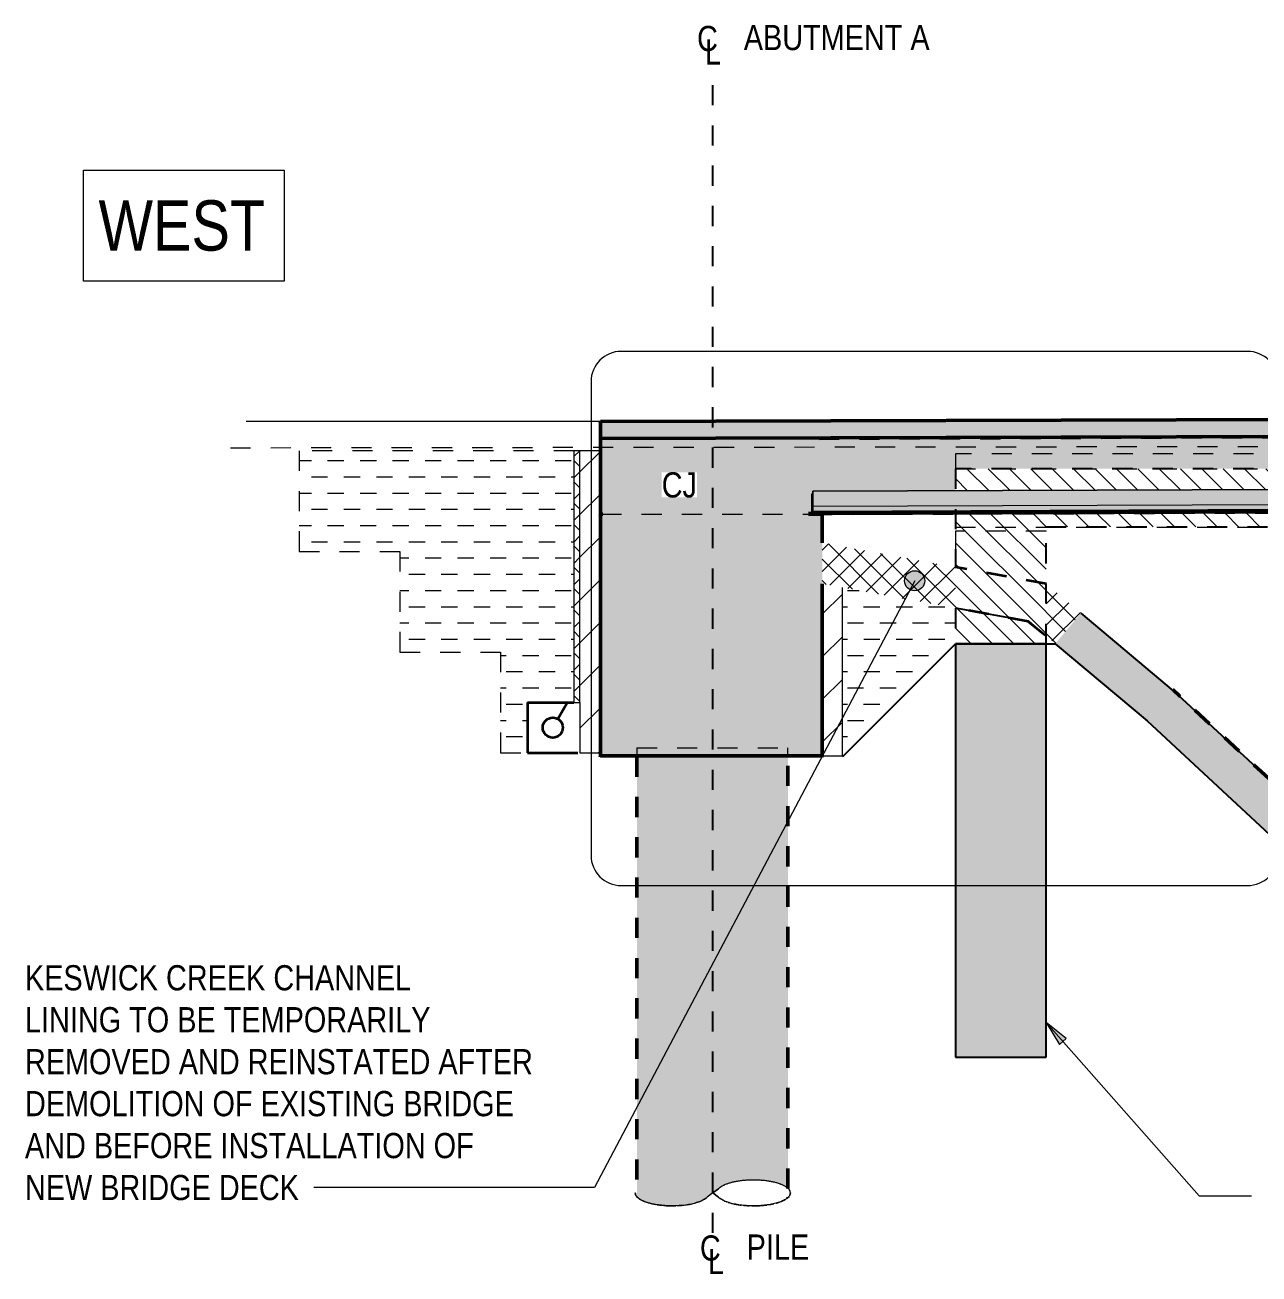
# Model space of a CAD drawing. Header units: metres. Extents: x 562 to 635, y 3 to 1699.
# Drawn here: x 602.63 to 608.75, y 15.26 to 21.47 of the extents above; entities that cross this region are included whole.
import ezdxf

# ---------------------------------------------------------------- set-up
doc = ezdxf.new("R2010")
doc.units = ezdxf.units.M
for name, pattern in [('JacobsCenter', [0.015, 0.009, -0.0015, 0.003, -0.0015]), ('JacobsDash', [0.0045, 0.003, -0.0015]), ('JacobsDemolished', [0.0045, 0.003, -0.0015])]:
    doc.linetypes.add(name, pattern=pattern)
for name, color, linetype, lineweight in [('BRIDGE-ABUTMENT-CONC', 7, 'Continuous', 50), ('D-BDGE', 7, 'Continuous', 13), ('D-BDGE-18-SOLID', 7, 'Continuous', 9), ('D-BDGE-FLOOR', 7, 'Continuous', 50), ('D-BDGE-FLOOR-HID', 7, 'JacobsDash', 18), ('D-BDGE-FLOOR-PAT', 7, 'Continuous', 50), ('D-BDGE-FNDN', 7, 'Continuous', 50), ('D-BDGE-FNDN-LINES-18-HID', 7, 'JacobsDash', 18), ('D-BDGE-FNDN-PILE-CONC', 7, 'Continuous', 50), ('D-BDGE-LINE', 7, 'Continuous', 9), ('D-ENHA-GEN-ANNO-SYMB', 7, 'Continuous', 9), ('D-ENHA-GEN-LINE', 7, 'Continuous', 9), ('D-ENHA-TEXT', 7, 'Continuous', 9)]:
    doc.layers.add(name, color=color, linetype=linetype, lineweight=lineweight)
for name, color, linetype, lineweight, true_color in [('BRIDGE-FRAMING-LINE-18-HID', 7, 'Continuous', 13, 0x8c8cc6), ('D-BDGE-DECK', 7, 'Continuous', 13, 0x8c8cc6), ('D-BDGE-FRAMING', 7, 'Continuous', 13, 0x8c8cc6), ('D-BDGE-INT-WALL', 7, 'Continuous', 13, 0x8c8cc6)]:
    doc.layers.add(name, color=color, linetype=linetype, lineweight=lineweight, true_color=true_color)
doc.styles.add('Arial Narrow_1', font='ARIALN.TTF', dxfattribs={"height": 0.25})
doc.styles.add('Arial Narrow_5', font='ARIALN.TTF', dxfattribs={"height": 0.125})
pattern_1 = [(0, (609.53152, 18.093), (0.08064, 0.08064), [0.08064, -0.08064])]
pattern_2 = [(45, (609.53152, 18.093), (-0.106066, 0.106066), [])]
pattern_3 = [(45, (609.53152, 18.093), (-0.053033, 0.053033), []), (135, (609.53152, 18.093), (-0.053033, -0.053033), [])]
pattern_4 = [(135, (609.53152, 18.093), (-0.053033, -0.053033), [])]

# ---------------------------------------------------------------- blocks, each defined once
blk = doc.blocks.new('Roofs 3 - Roofs 3-4999916-DRG-2871021 - SECTION 3 Copy 1')
at = {"layer": 'D-BDGE-DECK', "color": 8, "linetype": 'JacobsDemolished', "lineweight": 18, "true_color": 0x808080}
for p, q in [((578.0086, 19.3359), (578.0086, 19.262)), ((583.4889, 19.3356), (578.0086, 19.3359)), ((583.4889, 19.262), (583.4889, 19.3356)), ((578.0086, 19.262), (583.4889, 19.262))]:
    blk.add_line(p, q, dxfattribs=at)
blk = doc.blocks.new('Structural Framing 2 - Structural Framing 2-5589929-DRG-2871021 - SECTION 3 Copy 1')
at = {"layer": 'D-BDGE-FRAMING', "color": 7, "linetype": 'JacobsDemolished', "lineweight": 50}
for p, q in [((579.0876, 18.1655), (579.0865, 18.1643)), ((580.5906, 16.7714), (579.0876, 18.1655)), ((579.0884, 18.1627), (579.0876, 18.1655)), ((583.5736, 18.159), (582.8613, 17.5251)), ((578.9528, 18.0147), (578.9525, 18.0156)), ((583.7169, 18.0136), (583.7158, 18.0177)), ((583.0384, 17.415), (583.4884, 17.8154)), ((582.3353, 17.0571), (582.0034, 16.7617)), ((580.8301, 16.7547), (580.5906, 16.7714)), ((580.5914, 16.7687), (580.5906, 16.7714)), ((581.7749, 16.7403), (580.8301, 16.7547)), ((580.8308, 16.7519), (580.8301, 16.7547)), ((582.0034, 16.7617), (581.7749, 16.7403)), ((582.0042, 16.759), (582.0034, 16.7617)), ((581.7757, 16.7375), (581.7749, 16.7403)), ((580.5075, 16.5727), (580.5071, 16.5741)), ((582.0886, 16.5646), (582.0882, 16.566)), ((580.8228, 16.5506), (580.8223, 16.552)), ((581.784, 16.536), (581.7836, 16.5374))]:
    blk.add_line(p, q, dxfattribs=at)
blk = doc.blocks.new('01_SFO_FRP_Pile_CastInPlace_CS - CAST-IN-PLACE PILE - 0750-7668704-DRG-2871021 - SECTION 3 Copy 1')
at = {"layer": 'D-BDGE-FNDN', "linetype": 'JacobsDash', "lineweight": 18, "true_color": 0xe1e1e1}
h = blk.add_hatch(color=254, dxfattribs=at)
h.paths.add_polyline_path([(576.6058, 15.6013), (576.6379, 15.6025), (576.6752, 15.6067), (576.6979, 15.6106), (576.7239, 15.6172), (576.7462, 15.6254), (576.764, 15.6348), (576.7769, 15.6452), (576.8506, 15.6993), (576.8774, 15.711), (576.9113, 15.7203), (576.9504, 15.7265), (576.9926, 15.7294), (577.0356, 15.7288), (577.0769, 15.7246), (577.1144, 15.7172), (577.1459, 15.707), (577.1698, 15.6945), (577.1776, 15.687), (577.1776, 17.8311), (577.1721, 17.8317), (577.1279, 17.8329), (577.0444, 17.8339), (576.8687, 17.8348), (576.6752, 17.8346), (576.516, 17.8335), (576.4336, 17.8317), (576.4276, 17.8311), (576.4276, 15.6475), (576.4309, 15.6433), (576.4446, 15.6331), (576.4633, 15.6239), (576.4864, 15.6159), (576.516, 15.6091), (576.5423, 15.6049), (576.5739, 15.6021)])
h.paths.add_polyline_path([(577.0842, 15.6076), (577.1005, 15.6106), (577.0939, 15.6095), (577.0905, 15.6089)])
h.paths.add_polyline_path([(577.1181, 15.6148), (577.1279, 15.6176), (577.1216, 15.6159)])
h.paths.add_polyline_path([(576.8726, 15.6219), (576.8553, 15.6295), (576.863, 15.6254), (576.8687, 15.6233)])
h.paths.add_polyline_path([(576.8487, 15.633), (576.8323, 15.6452), (576.8452, 15.6348)])
h.paths.add_polyline_path([(577.1725, 15.639), (577.1776, 15.6428), (577.1776, 15.6438), (577.1733, 15.6397)])
at = {"layer": 'D-BDGE-FNDN-LINES-18-HID', "color": 252, "true_color": 0x888888}
for p, q in [((576.4276, 17.8757), (576.4276, 17.8321)), ((576.4276, 17.8757), (577.1776, 17.8757)), ((577.1776, 17.8321), (577.1776, 17.8757))]:
    blk.add_line(p, q, dxfattribs=at)
at = {"layer": 'D-BDGE-FNDN-PILE-CONC', "color": 252, "linetype": 'JacobsDash', "true_color": 0x888888}
for p, q in [((576.4276, 17.832), (576.4276, 15.6475)), ((577.1776, 15.687), (577.1776, 17.8321)), ((577.1776, 15.6428), (577.1776, 15.6438))]:
    blk.add_line(p, q, dxfattribs=at)
blk = doc.blocks.new('07_STR_DPS_PermadecPanel - 07_STR_DPS_PermadecPanel-V2-DRG-2871021 - SECTION 3 Copy 1')
at = {"layer": 'BRIDGE-FRAMING-LINE-18-HID', "color": 7, "linetype": 'JacobsDash'}
for p, q in [((577.296, 19.0395), (577.2957, 19.1325)), ((577.3012, 19.1336), (577.296, 19.1335)), ((577.2962, 19.0405), (577.296, 19.1335)), ((584.1963, 19.0618), (577.2964, 19.041)), ((581.9476, 19.049), (577.2964, 19.035)), ((584.1964, 19.0558), (581.9532, 19.049)), ((584.1964, 19.0558), (584.1959, 19.054)), ((584.1962, 19.0788), (584.1962, 19.0618)), ((584.1963, 19.0618), (584.1964, 19.0558)), ((577.296, 19.0394), (577.2959, 19.0391)), ((577.2959, 19.0331), (577.2964, 19.035)), ((577.2962, 19.0404), (577.296, 19.0395)), ((577.296, 19.0395), (577.296, 19.0394)), ((577.2963, 19.0408), (577.2962, 19.0405)), ((577.2962, 19.0405), (577.2962, 19.0404)), ((577.2964, 19.035), (577.2964, 19.041))]:
    blk.add_line(p, q, dxfattribs=at)
blk = doc.blocks.new('07_STR_DPS_PermadecPanel - 07_STR_DPS_PermadecPanel-5973124-DRG-2871021 - SECTION 3 Copy 1')
at = {"layer": 'D-BDGE-FRAMING', "linetype": 'JacobsDash', "true_color": 0xc0c0c0}
for points in [[(577.2977, 19.0464), (584.1977, 19.0677), (584.1977, 19.0788), (577.3012, 19.0518), (577.3012, 19.1395), (577.2974, 19.1394), (577.2977, 19.0617)], [(577.2977, 19.0402), (583.1517, 19.0585), (577.2978, 19.0408)], [(577.2977, 19.0463), (577.2977, 19.0464), (577.2977, 19.0464)], [(577.2978, 19.0409), (584.1978, 19.0617), (584.1977, 19.0677), (577.2978, 19.0464)]]:
    blk.add_hatch(color=9, dxfattribs=at).paths.add_polyline_path(points)
at = {"layer": 'BRIDGE-FRAMING-LINE-18-HID', "color": 7, "linetype": 'JacobsDash'}
for p, q in [((577.2965, 19.0415), (577.2962, 19.1345)), ((577.2967, 19.0425), (577.2965, 19.1355)), ((577.297, 19.0435), (577.2967, 19.1365)), ((577.2972, 19.0445), (577.297, 19.1374)), ((577.2975, 19.0454), (577.2972, 19.1384)), ((577.2964, 19.0349), (581.9413, 19.0489)), ((577.297, 19.0434), (577.2967, 19.0425)), ((577.2972, 19.0444), (577.297, 19.0435)), ((577.297, 19.0434), (577.297, 19.0434)), ((577.2975, 19.0453), (577.2972, 19.0445)), ((577.2978, 19.0445), (577.2972, 19.0445)), ((577.2972, 19.0444), (577.2972, 19.0444)), ((577.2978, 19.0444), (577.2972, 19.0444)), ((577.2977, 19.0463), (577.2975, 19.0454)), ((577.2975, 19.0454), (577.2975, 19.0453)), ((577.2977, 19.0464), (577.2977, 19.0463)), ((581.947, 19.0489), (584.1964, 19.0557)), ((584.1978, 19.0617), (584.1964, 19.0557)), ((577.2965, 19.0414), (577.2964, 19.0409)), ((577.2964, 19.0409), (577.2964, 19.0349)), ((577.2964, 19.0349), (577.2977, 19.0402)), ((577.2967, 19.0424), (577.2965, 19.0415)), ((577.2965, 19.0414), (577.2965, 19.0414)), ((577.2967, 19.0424), (577.2967, 19.0424))]:
    blk.add_line(p, q, dxfattribs=at)
at = {"layer": 'D-BDGE-FRAMING', "color": 7}
for p, q in [((577.3012, 19.1395), (577.2974, 19.1394)), ((577.2977, 19.0464), (577.2974, 19.1394)), ((577.2978, 19.0467), (577.2977, 19.0464)), ((584.1978, 19.0677), (577.2978, 19.0469)), ((584.1978, 19.0617), (577.2978, 19.0409)), ((577.2978, 19.0409), (577.2978, 19.0469)), ((584.1977, 19.0788), (584.1977, 19.0677)), ((584.1978, 19.0677), (584.1978, 19.0617)), ((577.2977, 19.0402), (577.2978, 19.0409))]:
    blk.add_line(p, q, dxfattribs=at)
blk = doc.blocks.new('SC_DET_BREAK LINE - Pipe Break-7426284-DRG-2871021 - SECTION 3 Copy 1')
at = {"layer": 'D-BDGE-LINE', "lineweight": 13}
for p, q in [((576.8046, 15.6654), (576.7769, 15.6452)), ((576.8046, 15.6654), (576.7769, 15.6452)), ((576.8323, 15.6856), (576.8046, 15.6654)), ((576.8046, 15.6654), (576.8323, 15.6856)), ((576.8323, 15.6452), (576.8046, 15.6654)), ((576.8046, 15.6654), (576.8323, 15.6452))]:
    blk.add_line(p, q, dxfattribs=at)
for centre, start_param, end_param in [((577.0063, 15.6654), 2.47074, 2.547873), ((577.0063, 15.6654), 2.18791, 2.269078), ((577.0063, 15.6654), 1.91455, 1.970608), ((577.0063, 15.6654), 1.293734, 1.359044), ((577.0063, 15.6654), 1.006229, 1.080831), ((577.0063, 15.6654), 0.73005, 0.782075), ((577.0063, 15.6654), 0.405267, 0.454525), ((576.6029, 15.6654), 3.141593, 3.393004), ((576.6029, 15.6654), 3.44732, 3.69373), ((576.6029, 15.6654), 5.708488, 5.961804), ((577.0063, 15.6654), 5.864559, 5.877918), ((577.0063, 15.6654), 0.095087, 0.183407), ((577.0063, 15.6654), 6.099778, 6.124648), ((577.0063, 15.6654), 6.158599, 6.188098), ((576.6029, 15.6654), 3.731369, 3.964877), ((576.6029, 15.6654), 3.997922, 4.25149), ((576.6029, 15.6654), 4.292817, 4.81233), ((576.6029, 15.6654), 4.850424, 5.10745), ((576.6029, 15.6654), 5.134084, 5.376522), ((576.6029, 15.6654), 5.407589, 5.65766), ((577.0063, 15.6654), 3.777154, 3.812445), ((577.0063, 15.6654), 4.014107, 4.039078), ((577.0063, 15.6654), 4.080543, 4.095275), ((577.0063, 15.6654), 4.312577, 4.368635), ((577.0063, 15.6654), 4.924141, 4.930285), ((577.0063, 15.6654), 4.967906, 4.989451), ((577.0063, 15.6654), 5.202354, 5.240808), ((577.0063, 15.6654), 5.253485, 5.276956), ((577.0063, 15.6654), 5.501111, 5.518906)]:
    blk.add_ellipse(centre, major_axis=(0.1833, 0), ratio=0.349427, start_param=start_param, end_param=end_param, dxfattribs=at)
for points, knots in [([(577.1896, 15.6654), (577.1896, 15.6679), (577.1888, 15.6729), (577.185, 15.6804), (577.1798, 15.6864), (577.1744, 15.6911), (577.1698, 15.6945), (577.1647, 15.6978), (577.159, 15.701), (577.1527, 15.7041), (577.146, 15.707), (577.1388, 15.7098), (577.1311, 15.7125), (577.1229, 15.715), (577.1145, 15.7173), (577.1056, 15.7194), (577.0963, 15.7213), (577.0867, 15.7231), (577.077, 15.7247), (577.067, 15.726), (577.0566, 15.7271), (577.0461, 15.7281), (577.0356, 15.7288), (577.025, 15.7293), (577.0142, 15.7295), (577.0033, 15.7296), (576.9926, 15.7294), (576.982, 15.729), (576.9713, 15.7284), (576.9607, 15.7276), (576.9504, 15.7266), (576.9403, 15.7253), (576.9303, 15.7238), (576.9206, 15.7222), (576.9112, 15.7203), (576.9022, 15.7183), (576.8935, 15.716), (576.8852, 15.7136), (576.8773, 15.7111), (576.8699, 15.7083), (576.8606, 15.7045), (576.8502, 15.6993), (576.84, 15.6928), (576.8347, 15.6881), (576.8323, 15.6856)], [0.5, 0.5, 0.5, 0.5, 0.5208333, 0.5416667, 0.5625, 0.5729167, 0.5833333, 0.59375, 0.6041667, 0.6145833, 0.625, 0.6354167, 0.6458333, 0.65625, 0.6666667, 0.6770833, 0.6875, 0.6979167, 0.7083333, 0.71875, 0.7291667, 0.7395833, 0.75, 0.7604167, 0.7708333, 0.78125, 0.7916667, 0.8020833, 0.8125, 0.8229167, 0.8333333, 0.84375, 0.8541667, 0.8645833, 0.875, 0.8854167, 0.8958333, 0.90625, 0.9166667, 0.9270833, 0.9375, 0.9583333, 0.9791667, 1, 1, 1, 1]), ([(576.7769, 15.6452), (576.7734, 15.6416), (576.7649, 15.6347), (576.7469, 15.6252), (576.7245, 15.617), (576.6897, 15.608), (576.6386, 15.6011), (576.5839, 15.6008), (576.542, 15.6046), (576.5075, 15.61), (576.4728, 15.6192), (576.4428, 15.6327), (576.4271, 15.6459), (576.4207, 15.6569), (576.4196, 15.6626), (576.4196, 15.6654)], [0, 0, 0, 0, 0.0625, 0.125, 0.1875, 0.25, 0.375, 0.5, 0.5625, 0.625, 0.71875, 0.8125, 0.90625, 0.953125, 1, 1, 1, 1]), ([(577.1896, 15.6654), (577.1896, 15.6616), (577.1877, 15.6542), (577.1792, 15.6432), (577.1654, 15.6329), (577.1466, 15.6236), (577.1235, 15.6157), (577.0968, 15.6093), (577.0672, 15.6046), (577.0253, 15.6008), (576.9815, 15.6011), (576.94, 15.6053), (576.9108, 15.6103), (576.8847, 15.617), (576.8623, 15.6252), (576.8443, 15.6347), (576.8358, 15.6416), (576.8323, 15.6452)], [0, 0, 0, 0, 0.0625, 0.125, 0.1875, 0.25, 0.3125, 0.375, 0.4375, 0.5, 0.625, 0.6875, 0.75, 0.8125, 0.875, 0.9375, 1, 1, 1, 1]), ([(576.8323, 15.6452), (576.8347, 15.6427), (576.8395, 15.6385), (576.8454, 15.6346), (576.8483, 15.6329)], [0, 0, 0, 0, 0.02083333, 0.03733926, 0.03733926, 0.03733926, 0.03733926]), ([(577.1459, 15.6238), (577.1482, 15.6248), (577.1527, 15.6267), (577.1601, 15.6304), (577.1649, 15.6331), (577.1675, 15.6349)], [0.375, 0.375, 0.375, 0.375, 0.38541667, 0.39583333, 0.41202908, 0.41202908, 0.41202908, 0.41202908]), ([(577.1732, 15.6389), (577.1736, 15.6391), (577.1754, 15.6406), (577.1788, 15.6436), (577.1814, 15.6463), (577.1826, 15.6478)], [0.42439008, 0.42439008, 0.42439008, 0.42439008, 0.42708333, 0.4375, 0.45076507, 0.45076507, 0.45076507, 0.45076507]), ([(577.1856, 15.6521), (577.1868, 15.654), (577.1889, 15.6584), (577.1896, 15.6629), (577.1896, 15.6654)], [0.46288897, 0.46288897, 0.46288897, 0.46288897, 0.47916667, 0.5, 0.5, 0.5, 0.5]), ([(576.8547, 15.6294), (576.8573, 15.628), (576.8622, 15.6257), (576.8683, 15.6232), (576.8714, 15.622), (576.8721, 15.6217)], [0.04892704, 0.04892704, 0.04892704, 0.04892704, 0.0625, 0.07291667, 0.07591377, 0.07591377, 0.07591377, 0.07591377]), ([(576.8807, 15.6187), (576.8822, 15.6182), (576.8864, 15.6169), (576.8935, 15.6148), (576.9022, 15.6125), (576.9082, 15.6112), (576.9113, 15.6105)], [0.08783256, 0.08783256, 0.08783256, 0.08783256, 0.09375, 0.10416667, 0.11458333, 0.125, 0.125, 0.125, 0.125]), ([(576.9113, 15.6105), (576.9144, 15.6099), (576.9206, 15.6087), (576.9303, 15.607), (576.9388, 15.6057), (576.944, 15.6051), (576.9458, 15.6048)], [0.125, 0.125, 0.125, 0.125, 0.13541667, 0.14583333, 0.15625, 0.16195855, 0.16195855, 0.16195855, 0.16195855]), ([(576.9582, 15.6035), (576.9591, 15.6034), (576.9634, 15.603), (576.9713, 15.6024), (576.9792, 15.6019), (576.9836, 15.6017), (576.9845, 15.6017)], [0.1745463, 0.1745463, 0.1745463, 0.1745463, 0.17708333, 0.1875, 0.19791667, 0.20037924, 0.20037924, 0.20037924, 0.20037924]), ([(576.9976, 15.6013), (576.9995, 15.6013), (577.005, 15.6012), (577.0142, 15.6013), (577.025, 15.6015), (577.0321, 15.6019), (577.0356, 15.6021)], [0.21314486, 0.21314486, 0.21314486, 0.21314486, 0.21875, 0.22916667, 0.23958333, 0.25, 0.25, 0.25, 0.25]), ([(577.0356, 15.6021), (577.0391, 15.6023), (577.0461, 15.6027), (577.0566, 15.6037), (577.0654, 15.6046), (577.0705, 15.6053), (577.0723, 15.6055)], [0.25, 0.25, 0.25, 0.25, 0.26041667, 0.27083333, 0.28125, 0.28683706, 0.28683706, 0.28683706, 0.28683706]), ([(577.0845, 15.6074), (577.0853, 15.6075), (577.0892, 15.6082), (577.0963, 15.6095), (577.1032, 15.6109), (577.1069, 15.6118), (577.1076, 15.6119)], [0.29972972, 0.29972972, 0.29972972, 0.29972972, 0.30208333, 0.3125, 0.32291667, 0.32532022, 0.32532022, 0.32532022, 0.32532022]), ([(577.1184, 15.6146), (577.1199, 15.615), (577.1242, 15.6162), (577.1311, 15.6184), (577.1388, 15.621), (577.1436, 15.6229), (577.1459, 15.6238)], [0.33816864, 0.33816864, 0.33816864, 0.33816864, 0.34375, 0.35416667, 0.36458333, 0.375, 0.375, 0.375, 0.375])]:
    blk.add_open_spline(points, degree=3, knots=knots, dxfattribs=at)
blk = doc.blocks.new('CS_Annot_Centreline Symbol1 - CS_Annot_Centreline Symbol-5309845-DRG-2871021 - SECTION 3 Copy 1')
at = {"layer": 'D-ENHA-GEN-LINE', "char_height": 0.125, "attachment_point": 1, "style": 'Arial Narrow_5'}
for s, insert, width in [('C  ', (576.7264, 21.4612), 0.220464), ('L', (576.7655, 21.3945), 0.096203)]:
    blk.add_mtext(s, dxfattribs=dict(at, insert=insert, width=width))

msp = doc.modelspace()

# ---------------------------------------------------------------- hatches: boundary and pattern name
at = {"layer": 'BRIDGE-ABUTMENT-CONC', "true_color": 0xc0c0c0}
for points in [[(605.4842, 17.8368), (606.5842, 17.8368), (606.5842, 19.0369), (606.5158, 19.0369), (606.5158, 19.0219), (605.4958, 19.0219), (605.4958, 19.0368), (605.4877, 19.0368), (605.4877, 18.1014), (605.4842, 18.1014)], [(605.4824, 17.8296), (605.4842, 17.8378), (605.4842, 18.1014), (605.4824, 18.1014), (605.4824, 17.8368)], [(605.4824, 17.8296), (605.6641, 17.8296), (605.6642, 17.8311), (605.6701, 17.8317), (605.715, 17.8329), (605.799, 17.8339), (605.9752, 17.8348), (606.1685, 17.8346), (606.3272, 17.8335), (606.3919, 17.8324), (606.4141, 17.8311), (606.4141, 17.8296), (606.5824, 17.8296), (606.5842, 17.8368), (605.4842, 17.8367)]]:
    msp.add_hatch(color=9, dxfattribs=at).paths.add_polyline_path(points)
at = {"layer": 'D-BDGE-FLOOR', "true_color": 0xe1e1e1}
msp.add_hatch(color=254, dxfattribs=at).paths.add_polyline_path([(605.4824, 19.4047), (605.4841, 19.4119), (605.4841, 19.4963), (605.4824, 19.4897), (605.4824, 19.4119)])
at = {"layer": 'D-BDGE-FLOOR', "true_color": 0xc0c0c0}
msp.add_hatch(color=9, dxfattribs=at).paths.add_polyline_path([(605.4839, 19.3514), (605.4842, 19.3514), (605.4841, 19.4113), (605.4824, 19.4047), (605.4824, 19.3514)])
at = {"layer": 'D-BDGE-FLOOR-PAT', "true_color": 0xc0c0c0}
h = msp.add_hatch(color=9, dxfattribs=at)
h.paths.add_polyline_path([(605.4877, 19.0369), (605.4958, 19.0369), (605.4958, 19.0543), (606.5158, 19.0543), (606.5158, 19.04), (606.5342, 19.0402), (606.5342, 19.1394), (606.5377, 19.1395), (606.5377, 19.1501), (607.2451, 19.1526), (607.2451, 19.262), (612.7243, 19.262), (612.7243, 19.1722), (613.4372, 19.1747), (613.4372, 19.1051), (614.4687, 19.1051), (614.4687, 19.064), (614.4842, 19.0641), (614.4842, 19.4389), (605.4842, 19.4118), (605.4842, 19.3514), (605.4877, 19.3514)])
h.paths.add_polyline_path([(613.4343, 19.0638), (613.4372, 19.0641), (613.4372, 19.0789), (613.4342, 19.0788), (613.4343, 19.0639)])
msp.add_hatch(color=9, dxfattribs=at).paths.add_polyline_path([(606.5842, 19.033), (607.2451, 19.035), (607.2451, 19.0422), (606.5158, 19.04), (606.5158, 19.0369), (606.5842, 19.0369), (606.5842, 19.0343)])
at = {"layer": 'D-BDGE-LINE', "true_color": 0xd8d8d8}
msp.add_hatch(color=254, dxfattribs=at).paths.add_polyline_path([(605.4841, 19.4118), (614.4842, 19.4391), (614.4842, 19.5239), (605.4841, 19.4963), (605.4841, 19.4119)])
at = {"layer": 'D-BDGE-LINE'}
h = msp.add_hatch(dxfattribs=at)
h.set_pattern_fill('FP_4', color=256, style=0, pattern_type=2)
h.set_pattern_definition(pattern_1)
h.paths.add_polyline_path([(604.9877, 17.8514), (605.1216, 17.8514), (605.1216, 18.1014), (605.3516, 18.1014), (605.3516, 19.3514), (603.9877, 19.3514), (603.9877, 18.8514), (604.4877, 18.8514), (604.4877, 18.3514), (604.9877, 18.3514), (604.9877, 18.1014)])
h.paths.add_polyline_path([(605.4824, 18.1014), (605.4824, 19.3514), (605.4816, 19.3514), (605.4816, 18.1014)])
h = msp.add_hatch(dxfattribs=at)
h.set_pattern_fill('FP_2', color=256, style=0, pattern_type=2)
h.set_pattern_definition(pattern_3)
h.paths.add_polyline_path([(605.3516, 18.1014), (605.3816, 18.1014), (605.3816, 19.3514), (605.3516, 19.3514), (605.3516, 18.1695)])
h = msp.add_hatch(dxfattribs=at)
h.set_pattern_fill('FP_5', color=256, style=0, pattern_type=2)
h.set_pattern_definition(pattern_2)
h.paths.add_polyline_path([(605.4816, 17.8514), (605.4816, 19.0368), (605.3816, 19.0368), (605.3816, 17.8514)])
h.paths.add_polyline_path([(605.4816, 19.0368), (605.4816, 19.3514), (605.3816, 19.3514), (605.3816, 19.0368)])
h = msp.add_hatch(dxfattribs=at)
h.set_pattern_fill('FP_4', color=256, style=0, pattern_type=2)
h.set_pattern_definition(pattern_1)
h.paths.add_polyline_path([(605.4824, 18.1014), (605.4877, 18.1014), (605.4877, 19.3514), (605.4824, 19.3514), (605.4824, 18.1041)])
h = msp.add_hatch(dxfattribs=at)
h.set_pattern_fill('FP_6', color=256, style=0, pattern_type=2)
h.set_pattern_definition(pattern_4)
h.paths.add_polyline_path([(607.2451, 19.035), (612.7243, 19.0518), (612.7243, 19.059), (607.2451, 19.0422), (607.2451, 19.0369)])
h.paths.add_polyline_path([(607.2451, 19.1526), (612.7243, 19.1722), (612.7243, 19.262), (607.2451, 19.262), (607.2451, 19.1602)])
at = {"layer": 'D-BDGE-LINE', "true_color": 0x00ff00}
msp.add_hatch(color=3, dxfattribs=at).paths.add_polyline_path([(606.5377, 19.0518), (613.4372, 19.0789), (613.4372, 19.1747), (606.5377, 19.1501), (606.5377, 19.0617)])
at = {"layer": 'D-BDGE-LINE', "true_color": 0xc0c0c0}
for points in [[(606.0252, 19.0219), (606.5158, 19.0219), (606.5158, 19.0543), (605.4958, 19.0543), (605.4958, 19.0219)], [(611.0201, 16.5374), (611.3247, 16.566), (612.2341, 17.3738), (612.0951, 17.5281), (611.2407, 16.759), (611.0123, 16.7375), (610.0589, 16.7525), (609.8279, 16.7687), (608.3286, 18.1596), (607.8688, 18.5455), (607.7403, 18.3922), (608.1964, 18.0095), (609.7436, 16.5741), (610.0674, 16.5519), (611.0123, 16.5375)]]:
    msp.add_hatch(color=9, dxfattribs=at).paths.add_polyline_path(points)
at = {"layer": 'D-BDGE-LINE'}
h = msp.add_hatch(dxfattribs=at)
h.set_pattern_fill('FP_6', color=256, style=0, pattern_type=2)
h.set_pattern_definition(pattern_4)
h.paths.add_polyline_path([(612.2749, 17.4092), (612.7243, 17.8138), (612.7243, 19.0516), (607.2451, 19.0349), (607.2454, 18.3922), (607.6951, 18.3922), (607.6951, 18.9738), (612.2749, 18.9738), (612.2749, 17.4105)])
at = {"layer": 'D-BDGE-LINE', "true_color": 0x888888}
h = msp.add_hatch(dxfattribs=at)
h.set_pattern_fill('FP_2', color=252, style=0, pattern_type=2)
h.set_pattern_definition(pattern_3)
h.paths.add_polyline_path([(607.7402, 18.3923), (607.8688, 18.5455), (607.6966, 18.6899), (607.6966, 18.4312)])
h.paths.add_polyline_path([(607.2451, 18.5701), (607.2451, 18.7734), (606.5842, 18.8943), (606.5843, 18.6909), (606.8206, 18.6477)])
at = {"layer": 'D-BDGE-LINE'}
h = msp.add_hatch(dxfattribs=at)
h.set_pattern_fill('FP_5', color=256, style=0, pattern_type=2)
h.set_pattern_definition(pattern_2)
h.paths.add_polyline_path([(606.5843, 17.8364), (606.6843, 17.8364), (606.6843, 18.6727), (606.5843, 18.6909), (606.5843, 18.5533)])
h = msp.add_hatch(dxfattribs=at)
h.set_pattern_fill('FP_4', color=256, style=0, pattern_type=2)
h.set_pattern_definition(pattern_1)
h.paths.add_polyline_path([(606.6894, 17.8364), (607.2451, 18.3922), (607.2451, 18.5701), (606.6843, 18.6727), (606.6843, 17.8364)])
h.paths.add_polyline_path([(607.6951, 18.3922), (607.7402, 18.3923), (607.6951, 18.4325), (607.6951, 18.3923)])
at = {"layer": 'D-BDGE-LINE', "true_color": 0xc0c0c0}
h = msp.add_hatch(color=9, dxfattribs=at)
h.paths.add_polyline_path([(607.2451, 16.34), (607.6951, 16.34), (607.6951, 18.3922), (607.2451, 18.3922)])
h.paths.add_polyline_path([(612.7243, 16.34), (612.7243, 17.3738), (612.2749, 17.3738), (612.2749, 16.34)])
at = {"layer": 'D-ENHA-TEXT'}
h = msp.add_hatch(color=256, dxfattribs=at)
edge = h.paths.add_edge_path()
edge.add_arc((607.0431, 18.7057), 0.05, 0, 360)
msp.add_hatch(color=256, dxfattribs=at).paths.add_polyline_path([(607.6958, 16.5113), (607.762, 16.403), (607.795, 16.4322)])

# ---------------------------------------------------------------- linework, layer by layer
at = {"layer": 'BRIDGE-ABUTMENT-CONC'}
for p, q in [((605.4842, 19.0368), (605.4824, 19.0297)), ((605.4958, 19.0368), (605.4842, 19.0368)), ((605.4842, 19.0368), (605.4842, 17.8368)), ((606.5842, 19.0369), (606.5158, 19.0369)), ((606.5842, 18.8943), (606.5842, 19.0369)), ((606.5842, 17.8368), (606.5842, 18.691)), ((605.4824, 17.8296), (605.4842, 17.8368)), ((605.4842, 17.8368), (606.5842, 17.8368)), ((606.5842, 17.8368), (606.5824, 17.8296))]:
    msp.add_line(p, q, dxfattribs=at)
at = {"layer": 'BRIDGE-FRAMING-LINE-18-HID', "color": 8, "linetype": 'JacobsDemolished', "true_color": 0x808080}
for p, q in [((607.2452, 19.2619), (607.2463, 19.2601)), ((607.2451, 19.0546), (607.2451, 19.0424))]:
    msp.add_line(p, q, dxfattribs=at)
at = {"layer": 'BRIDGE-FRAMING-LINE-18-HID', "color": 7, "linetype": 'JacobsDash', "lineweight": 18}
msp.add_line((606.5824, 19.0297), (606.5841, 19.0367), dxfattribs=at)
at = {"layer": 'D-BDGE', "linetype": 'JacobsCenter', "lineweight": 25}
msp.add_line((606.0405, 15.4673), (606.0405, 21.2033), dxfattribs=at)
at = {"layer": 'D-BDGE', "color": 8, "lineweight": 18, "true_color": 0x808080}
msp.add_line((605.4842, 19.4968), (603.7242, 19.4968), dxfattribs=at)
at = {"layer": 'D-BDGE', "lineweight": 18}
for p, q in [((614.4842, 19.5239), (605.4841, 19.4968)), ((605.4841, 19.4968), (605.4841, 19.4118)), ((605.4841, 19.4118), (614.4842, 19.4389)), ((605.3816, 19.3514), (605.3516, 19.3514)), ((605.3516, 19.3514), (605.3516, 18.1014)), ((605.4816, 19.3514), (605.3816, 19.3514)), ((605.3816, 18.1014), (605.3816, 19.3514)), ((605.4816, 17.8514), (605.4816, 19.3514)), ((606.5377, 19.1501), (613.4372, 19.1747)), ((606.5377, 19.0518), (606.5377, 19.1501)), ((606.5377, 19.0768), (613.4372, 19.1014)), ((606.5843, 18.6909), (606.5843, 17.8364)), ((606.6843, 17.8364), (606.6843, 18.6727)), ((605.1216, 17.8514), (605.1216, 18.1014)), ((605.1216, 18.1014), (605.3516, 18.1014)), ((605.3516, 18.1014), (605.3816, 18.1014)), ((605.3816, 18.1014), (605.3816, 17.8514)), ((605.4816, 18.1014), (605.4877, 18.1014)), ((605.3816, 17.8514), (605.4816, 17.8514)), ((606.5843, 17.8364), (606.6843, 17.8364))]:
    msp.add_line(p, q, dxfattribs=at)
at = {"layer": 'D-BDGE', "color": 8, "linetype": 'JacobsDash', "lineweight": 18, "true_color": 0x808080}
msp.add_line((603.6466, 19.3663), (609.4866, 19.3738), dxfattribs=at)
at = {"layer": 'D-BDGE', "linetype": 'JacobsDash', "lineweight": 18}
for p, q in [((605.3516, 19.3514), (603.9877, 19.3514)), ((603.9877, 19.3514), (603.9877, 18.8514)), ((605.4877, 19.3514), (605.4816, 19.3514)), ((605.4877, 19.0369), (606.5877, 19.0369)), ((603.9877, 18.8514), (604.4877, 18.8514)), ((604.4877, 18.8514), (604.4877, 18.3514)), ((604.4877, 18.3514), (604.9877, 18.3514)), ((604.9877, 18.3514), (604.9877, 17.8514)), ((604.9877, 17.8514), (605.1216, 17.8514))]:
    msp.add_line(p, q, dxfattribs=at)
at = {"layer": 'D-BDGE', "linetype": 'JacobsDash', "lineweight": 25}
for p, q in [((612.7243, 19.262), (607.2451, 19.262)), ((607.2451, 19.262), (607.2451, 18.7734)), ((607.6951, 18.3922), (607.6951, 18.9738)), ((607.6951, 18.9738), (612.2749, 18.9738)), ((607.2451, 18.5701), (607.2451, 18.3922))]:
    msp.add_line(p, q, dxfattribs=at)
at = {"layer": 'D-BDGE', "linetype": 'JacobsDash', "lineweight": 35}
for p, q in [((607.6951, 18.6912), (607.2451, 18.7734)), ((607.6951, 18.6912), (607.6966, 18.6899)), ((607.6071, 18.504), (607.2451, 18.5701)), ((607.6071, 18.504), (607.7402, 18.3923)), ((605.2716, 18.0197), (605.3416, 18.141))]:
    msp.add_line(p, q, dxfattribs=at)
at = {"layer": 'D-BDGE', "lineweight": 25}
for p, q in [((607.6121, 18.503), (607.2451, 18.5701)), ((607.6966, 18.4312), (607.6121, 18.503)), ((608.3286, 18.1596), (607.8688, 18.5455)), ((606.6894, 17.8364), (607.2451, 18.3921)), ((607.2451, 18.3921), (607.7425, 18.3923)), ((607.6951, 18.3922), (607.2451, 18.3922)), ((607.2451, 18.3922), (607.2451, 16.34)), ((607.6951, 16.34), (607.6951, 18.3922)), ((607.7402, 18.3923), (608.1964, 18.0095)), ((607.7425, 18.3923), (607.7412, 18.3934)), ((609.8279, 16.7687), (608.3286, 18.1596)), ((608.1964, 18.0095), (609.7436, 16.5741)), ((606.6843, 17.8364), (606.6894, 17.8364)), ((607.2451, 16.34), (607.6951, 16.34))]:
    msp.add_line(p, q, dxfattribs=at)
at = {"layer": 'D-BDGE', "lineweight": 35}
for p, q in [((605.1216, 18.1014), (605.3516, 18.1014)), ((605.1216, 18.1014), (605.1216, 17.8514)), ((605.1216, 17.8514), (605.3716, 17.8514))]:
    msp.add_line(p, q, dxfattribs=at)
msp.add_circle((605.2466, 17.9764), 0.05, dxfattribs=at)
at = {"layer": 'D-BDGE-18-SOLID'}
for p, q in [((613.4372, 19.1747), (606.5377, 19.1501)), ((606.5377, 19.1501), (606.5377, 19.0518)), ((606.5377, 19.0518), (613.4372, 19.0789))]:
    msp.add_line(p, q, dxfattribs=at)
at = {"layer": 'D-BDGE-FLOOR', "color": 252, "true_color": 0x888888}
for p, q in [((605.4842, 19.4969), (605.4824, 19.4897)), ((611.6301, 19.5155), (605.4842, 19.4969)), ((605.4842, 19.4969), (605.4842, 19.4119))]:
    msp.add_line(p, q, dxfattribs=at)
at = {"layer": 'D-BDGE-FLOOR'}
for p, q in [((611.5929, 19.4303), (605.4842, 19.4119)), ((605.4842, 19.4119), (605.4842, 19.0369)), ((606.5158, 19.04), (611.6301, 19.0555)), ((605.4842, 19.0369), (605.4958, 19.0369))]:
    msp.add_line(p, q, dxfattribs=at)
at = {"layer": 'D-BDGE-FLOOR-HID', "color": 252, "true_color": 0x888888}
for p, q in [((606.5686, 19.408), (611.2203, 19.4245)), ((605.4824, 19.4047), (605.4841, 19.4117))]:
    msp.add_line(p, q, dxfattribs=at)
at = {"layer": 'D-BDGE-FLOOR-HID'}
for p, q in [((605.4841, 19.4117), (605.4824, 19.4047)), ((605.4824, 19.0297), (605.4841, 19.0367))]:
    msp.add_line(p, q, dxfattribs=at)
at = {"layer": 'D-BDGE-FRAMING', "color": 8, "linetype": 'JacobsDemolished', "lineweight": 18, "true_color": 0x808080}
for p, q in [((607.2451, 19.262), (607.2451, 19.1526)), ((612.7254, 19.262), (607.2451, 19.262)), ((607.2451, 19.0423), (607.2451, 18.972)), ((607.2451, 18.972), (612.7254, 18.972))]:
    msp.add_line(p, q, dxfattribs=at)
at = {"layer": 'D-BDGE-FRAMING', "color": 8, "linetype": 'JacobsDemolished', "true_color": 0x808080}
msp.add_line((607.2463, 18.9701), (607.2451, 18.972), dxfattribs=at)
at = {"layer": 'D-BDGE-INT-WALL', "color": 8, "linetype": 'JacobsDemolished', "lineweight": 18, "true_color": 0x808080}
for p, q in [((607.6951, 18.9516), (607.2451, 18.9516)), ((607.2451, 18.9516), (607.2451, 18.7734)), ((607.6951, 18.3922), (607.6951, 18.9516)), ((607.2451, 18.5701), (607.2451, 18.3922))]:
    msp.add_line(p, q, dxfattribs=at)
at = {"layer": 'D-BDGE-INT-WALL', "color": 8, "linetype": 'JacobsDemolished', "true_color": 0x808080}
for p, q in [((607.2451, 18.9516), (607.2463, 18.9497)), ((607.6963, 18.9497), (607.6951, 18.9516)), ((607.6951, 16.34), (607.6963, 16.34))]:
    msp.add_line(p, q, dxfattribs=at)
at = {"layer": 'D-ENHA-GEN-ANNO-SYMB', "lineweight": 18}
for p, q in [((608.6956, 19.8449), (605.5864, 19.8449)), ((605.4364, 19.6949), (605.4364, 17.3419)), ((605.5864, 17.1919), (608.6956, 17.1919))]:
    msp.add_line(p, q, dxfattribs=at)
for centre, start, end in [((605.5864, 19.6949), 90, 180), ((608.6956, 19.6949), 0, 90), ((605.5864, 17.3419), 180, 270), ((608.6956, 17.3419), 270, 0)]:
    msp.add_arc(centre, 0.15, start, end, dxfattribs=at)
at = {"layer": 'D-ENHA-TEXT'}
for p, q in [((607.0431, 18.7057), (605.4532, 15.6923)), ((607.6958, 16.5113), (607.762, 16.403)), ((607.795, 16.4322), (607.6958, 16.5113)), ((607.6958, 16.5113), (608.4559, 15.6505)), ((607.762, 16.403), (607.795, 16.4322)), ((605.2855, 15.6923), (604.0607, 15.6923)), ((605.4532, 15.6923), (605.2855, 15.6923)), ((608.4559, 15.6505), (608.7149, 15.6505))]:
    msp.add_line(p, q, dxfattribs=at)
at = {"layer": 'D-ENHA-TEXT', "lineweight": 18, "flags": 128}
msp.add_lwpolyline([(602.9166, 20.7442), (603.9131, 20.7442), (603.9131, 20.1942), (602.9166, 20.1942)], close=True, dxfattribs=at)
at = {"layer": 'D-ENHA-TEXT'}
msp.add_circle((607.0431, 18.7057), 0.05, dxfattribs=at)

# ---------------------------------------------------------------- block references
at = {"layer": 'BRIDGE-FRAMING-LINE-18-HID', "color": 7, "linetype": 'JacobsDash'}
for name in ['07_STR_DPS_PermadecPanel - 07_STR_DPS_PermadecPanel-V2-DRG-2871021 - SECTION 3 Copy 1', '07_STR_DPS_PermadecPanel - 07_STR_DPS_PermadecPanel-5973124-DRG-2871021 - SECTION 3 Copy 1']:
    msp.add_blockref(name, (29.2365, 0), dxfattribs=at)
at = {"layer": 'D-BDGE-DECK', "color": 8, "linetype": 'JacobsDemolished', "true_color": 0x808080}
msp.add_blockref('Roofs 3 - Roofs 3-4999916-DRG-2871021 - SECTION 3 Copy 1', (29.2365, 0), dxfattribs=at)
at = {"layer": 'D-BDGE-FNDN-LINES-18-HID', "color": 252, "true_color": 0x888888}
msp.add_blockref('01_SFO_FRP_Pile_CastInPlace_CS - CAST-IN-PLACE PILE - 0750-7668704-DRG-2871021 - SECTION 3 Copy 1', (29.2365, 0), dxfattribs=at)
at = {"layer": 'D-BDGE-FRAMING', "color": 7, "linetype": 'JacobsDemolished', "lineweight": 50}
msp.add_blockref('Structural Framing 2 - Structural Framing 2-5589929-DRG-2871021 - SECTION 3 Copy 1', (29.2365, 0), dxfattribs=at)
at = {"layer": 'D-BDGE-LINE'}
msp.add_blockref('SC_DET_BREAK LINE - Pipe Break-7426284-DRG-2871021 - SECTION 3 Copy 1', (29.2365, 0), dxfattribs=at)
at = {"layer": 'D-ENHA-GEN-LINE'}
for p in [(29.2365, 0), (29.2506, -6.0066)]:
    msp.add_blockref('CS_Annot_Centreline Symbol1 - CS_Annot_Centreline Symbol-5309845-DRG-2871021 - SECTION 3 Copy 1', p, dxfattribs=at)

# ---------------------------------------------------------------- texts
at = {"layer": 'D-ENHA-GEN-LINE', "char_height": 0.125, "attachment_point": 1, "style": 'Arial Narrow_5', "bg_fill": 3, "box_fill_scale": 1, "bg_fill_color": 256, "bg_fill_true_color": 13158600, "bg_fill_transparency": 0}
for s, insert in [('ABUTMENT A', (606.1948, 21.4658)), ('PILE', (606.2088, 15.4592))]:
    msp.add_mtext(s, dxfattribs=dict(at, insert=insert))
at = {"layer": 'D-ENHA-TEXT', "char_height": 0.125, "attachment_point": 1, "style": 'Arial Narrow_5', "bg_fill": 3, "box_fill_scale": 1, "bg_fill_color": 256, "bg_fill_true_color": 13158600, "bg_fill_transparency": 0}
for s, insert in [('KESWICK CREEK CHANNEL', (602.6264, 16.7966)), ('LINING TO BE TEMPORARILY ', (602.6264, 16.5883)), ('REMOVED AND REINSTATED AFTER ', (602.6264, 16.3799)), ('DEMOLITION OF EXISTING BRIDGE ', (602.6264, 16.1716)), ('AND BEFORE INSTALLATION OF ', (602.6264, 15.9632)), ('NEW BRIDGE DECK', (602.6264, 15.7548))]:
    msp.add_mtext(s, dxfattribs=dict(at, insert=insert))

# ---------------------------------------------------------------- next in the draw order: texts
at = {"layer": 'D-ENHA-TEXT', "lineweight": 18, "insert": (602.9916, 20.5951), "char_height": 0.25, "attachment_point": 1, "style": 'Arial Narrow_1', "bg_fill": 3, "box_fill_scale": 1, "bg_fill_color": 256, "bg_fill_transparency": 0}
msp.add_mtext('WEST', dxfattribs=at)
at = {"layer": 'D-ENHA-TEXT', "insert": (605.7874, 19.2443), "char_height": 0.125, "attachment_point": 1, "style": 'Arial Narrow_5', "bg_fill": 3, "box_fill_scale": 1, "bg_fill_color": 256, "bg_fill_true_color": 13158600, "bg_fill_transparency": 0}
msp.add_mtext('CJ', dxfattribs=at)

doc.saveas('drawing.dxf')
